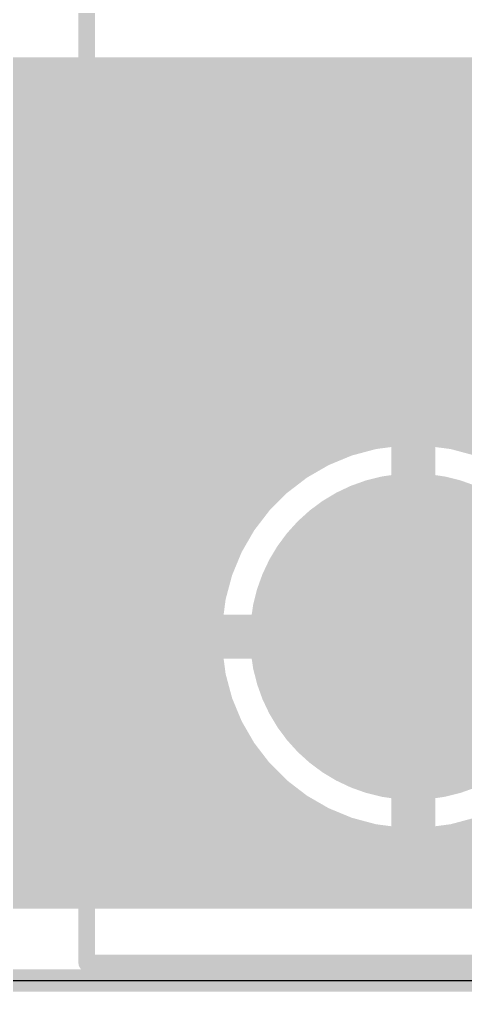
# Model space of a CAD drawing. Extents: x -0.01 to 5.59, y -0.05 to 1.65.
# Drawn here: x 3.5095 to 3.6709, y -0.004 to 0.3477 of the extents above; entities that cross this region are included whole.
import ezdxf

# ---------------------------------------------------------------- set-up
doc = ezdxf.new("R2010")
doc.units = 0
for name, color, linetype in [('1', 22, 'CONTINUOUS'), ('16', 175, 'CONTINUOUS'), ('17', 82, 'CONTINUOUS'), ('20', 30, 'CONTINUOUS'), ('21', 253, 'CONTINUOUS')]:
    doc.layers.add(name, color=color, linetype=linetype)

# ---------------------------------------------------------------- blocks, each defined once
blk = doc.blocks.new('ROUNDP')
at = {"const_width": 0.5}
blk.add_lwpolyline([(0, -0.25, 1), (0, 0.25, 1), (0, -0.25)], format="xyb", dxfattribs=at)

msp = doc.modelspace()

# ---------------------------------------------------------------- linework, layer by layer
at = {"layer": '1', "const_width": 0.008}
for points in [[(3.481557, 0.33), (4.1, 0.33)], [(3.48346, 0.328), (4.1, 0.328)], [(3.488662, 0.32), (4.1, 0.32)], [(3.491868, 0.312), (4.1, 0.312)], [(3.493436, 0.304), (4.1, 0.304)], [(3.454, 0.296), (4.1, 0.296)], [(3.491868, 0.288), (4.1, 0.288)], [(3.488661, 0.28), (4.1, 0.28)], [(3.48346, 0.272), (4.1, 0.272)], [(3.474504, 0.264), (4.1, 0.264)], [(3.3, 0.256), (4.1, 0.256)], [(3.3, 0.248), (4.1, 0.248)], [(3.467373, 0.24), (4.1, 0.24)], [(3.479557, 0.232), (4.1, 0.232)], [(3.486366, 0.224), (4.1, 0.224)], [(3.490569, 0.216), (4.1, 0.216)], [(3.492803, 0.208), (4.1, 0.208)], [(3.454, 0.2), (4.1, 0.2)], [(3.64718, 0.197464), (3.637686, 0.196214)], [(3.647969, 0.197464), (3.64718, 0.197464)], [(3.647969, 0.12841), (3.647969, 0.197464)], [(3.655968, 0.197464), (3.655968, 0.12841)], [(3.656757, 0.197464), (3.655968, 0.197464)], [(3.666251, 0.196214), (3.656757, 0.197464)], [(3.628435, 0.193736), (3.619588, 0.190071)], [(3.637686, 0.196214), (3.628435, 0.193736)], [(3.675502, 0.193736), (3.666251, 0.196214)], [(3.492803, 0.192), (3.624244, 0.192)], [(3.619588, 0.190071), (3.611294, 0.185283)], [(3.647969, 0.192), (3.655968, 0.192)], [(3.490569, 0.184), (3.609622, 0.184)], [(3.611294, 0.185283), (3.603696, 0.179453)], [(3.647969, 0.184), (3.655968, 0.184)], [(3.603696, 0.179453), (3.596925, 0.172681)], [(3.486366, 0.176), (3.600243, 0.176)], [(3.647969, 0.176), (3.655968, 0.176)], [(3.596925, 0.172681), (3.591095, 0.165084)], [(3.479557, 0.168), (3.593333, 0.168)], [(3.591095, 0.165084), (3.586307, 0.15679)], [(3.647969, 0.168), (3.655968, 0.168)], [(3.467373, 0.16), (3.58816, 0.16)], [(3.647969, 0.16), (3.655968, 0.16)], [(3.586307, 0.15679), (3.582642, 0.147943)], [(3.3, 0.152), (3.584323, 0.152)], [(3.647969, 0.152), (3.655968, 0.152)], [(3.582642, 0.147943), (3.580163, 0.138692)], [(3.3, 0.144), (3.581586, 0.144)], [(3.647969, 0.144), (3.655968, 0.144)], [(3.580163, 0.138692), (3.578913, 0.129198)], [(3.3, 0.136), (3.579809, 0.136)], [(3.647969, 0.136), (3.655968, 0.136)], [(3.3, 0.128), (3.647968, 0.128)], [(3.578913, 0.129198), (3.578913, 0.128409)], [(3.578913, 0.128409), (3.647968, 0.128409)], [(3.647968, 0.128409), (3.647968, 0.120409)], [(3.655968, 0.12841), (3.647969, 0.12841)], [(3.655969, 0.120409), (3.655969, 0.128409)], [(3.655969, 0.128409), (3.725023, 0.128409)], [(3.655969, 0.128), (4.1, 0.128)], [(3.3, 0.12), (3.578913, 0.12)], [(3.647968, 0.120409), (3.578913, 0.120409)], [(3.578913, 0.120409), (3.578913, 0.119621)], [(3.578913, 0.119621), (3.580163, 0.110126)], [(3.647969, 0.051354), (3.647969, 0.120409)], [(3.647969, 0.120409), (3.655968, 0.120409)], [(3.647969, 0.12), (3.655968, 0.12)], [(3.655968, 0.120409), (3.655968, 0.051354)], [(3.725023, 0.120409), (3.655969, 0.120409)], [(3.3, 0.112), (3.579917, 0.112)], [(3.580163, 0.110126), (3.582642, 0.100876)], [(3.647969, 0.112), (3.655968, 0.112)], [(3.3, 0.104), (3.581805, 0.104)], [(3.647969, 0.104), (3.655968, 0.104)], [(3.582642, 0.100876), (3.586307, 0.092029)], [(3.3, 0.096), (3.584662, 0.096)], [(3.647969, 0.096), (3.655968, 0.096)], [(3.586307, 0.092029), (3.591095, 0.083735)], [(3.3, 0.088), (3.588633, 0.088)], [(3.647969, 0.088), (3.655968, 0.088)], [(3.591095, 0.083735), (3.596925, 0.076137)], [(3.3, 0.08), (3.593961, 0.08)], [(3.647969, 0.08), (3.655968, 0.08)], [(3.596925, 0.076137), (3.603696, 0.069366)], [(3.3, 0.072), (3.601062, 0.072)], [(3.647969, 0.072), (3.655968, 0.072)], [(3.603696, 0.069366), (3.611294, 0.063536)], [(3.3, 0.064), (3.610689, 0.064)], [(3.611294, 0.063536), (3.619588, 0.058748)], [(3.647969, 0.064), (3.655968, 0.064)], [(3.3, 0.056), (3.626221, 0.056)], [(3.619588, 0.058748), (3.628435, 0.055083)], [(3.647969, 0.056), (3.655968, 0.056)], [(3.628435, 0.055083), (3.637686, 0.052604)], [(3.637686, 0.052604), (3.64718, 0.051354)], [(3.656757, 0.051354), (3.666251, 0.052604)], [(3.666251, 0.052604), (3.675502, 0.055083)], [(3.64718, 0.051354), (3.647969, 0.051354)], [(3.655968, 0.051354), (3.656757, 0.051354)], [(3.3, 0.048), (4.1, 0.048)], [(3.3, 0.04), (4.1, 0.04)], [(3.3, 0.032), (4.1, 0.032)], [(4.1, 0.03), (3.3, 0.03)], [(0, 0), (5.5, 0)]]:
    msp.add_lwpolyline(points, dxfattribs=at)
at = {"layer": '1', "const_width": 0.004}
for points in [[(3.64718, 0.199464, 1), (3.64718, 0.195464)], [(3.649969, 0.197464, 1), (3.645969, 0.197464)], [(3.647441, 0.195482, 1), (3.646919, 0.199447)], [(3.647969, 0.195464, 1), (3.647969, 0.199464)], [(3.657968, 0.197464, 1), (3.653968, 0.197464)], [(3.655968, 0.199464, 1), (3.655968, 0.195464)], [(3.657018, 0.199447, 1), (3.656496, 0.195482)], [(3.656757, 0.195464, 1), (3.656757, 0.199464)], [(3.627918, 0.195668, 1), (3.628953, 0.191804)], [(3.629201, 0.191888, 1), (3.62767, 0.195584)], [(3.637424, 0.198197, 1), (3.637947, 0.194232)], [(3.638203, 0.194283, 1), (3.637168, 0.198146)], [(3.666769, 0.198146, 1), (3.665734, 0.194283)], [(3.66599, 0.194232, 1), (3.666512, 0.198197)], [(3.618822, 0.191919, 1), (3.620353, 0.188223)], [(3.620588, 0.188339, 1), (3.618588, 0.191803)], [(3.624244, 0.19, 1), (3.624244, 0.194)], [(3.647969, 0.194, 1), (3.647969, 0.19)], [(3.655968, 0.19, 1), (3.655968, 0.194)], [(3.610294, 0.187015, 1), (3.612294, 0.183551)], [(3.609622, 0.182, 1), (3.609622, 0.186)], [(3.612512, 0.183696, 1), (3.610077, 0.18687)], [(3.647969, 0.186, 1), (3.647969, 0.182)], [(3.655968, 0.182, 1), (3.655968, 0.186)], [(3.602479, 0.18104, 1), (3.604914, 0.177866)], [(3.605111, 0.178039, 1), (3.602282, 0.180867)], [(3.600243, 0.174, 1), (3.600243, 0.178)], [(3.647969, 0.178, 1), (3.647969, 0.174)], [(3.655968, 0.174, 1), (3.655968, 0.178)], [(3.595511, 0.174096, 1), (3.598339, 0.171267)], [(3.598512, 0.171464, 1), (3.595338, 0.173899)], [(3.592827, 0.164084, 1), (3.589363, 0.166084)], [(3.593333, 0.166, 1), (3.593333, 0.17)], [(3.647969, 0.17, 1), (3.647969, 0.166)], [(3.655968, 0.166, 1), (3.655968, 0.17)], [(3.589508, 0.166301, 1), (3.592682, 0.163866)], [(3.58816, 0.158, 1), (3.58816, 0.162)], [(3.647969, 0.162, 1), (3.647969, 0.158)], [(3.655968, 0.158, 1), (3.655968, 0.162)], [(3.584575, 0.15779, 1), (3.588039, 0.15579)], [(3.588154, 0.156025, 1), (3.584459, 0.157556)], [(3.584323, 0.15, 1), (3.584323, 0.154)], [(3.647969, 0.154, 1), (3.647969, 0.15)], [(3.655968, 0.15, 1), (3.655968, 0.154)], [(3.584574, 0.147425, 1), (3.58071, 0.14846)], [(3.580794, 0.148708, 1), (3.58449, 0.147177)], [(3.581586, 0.142, 1), (3.581586, 0.146)], [(3.647969, 0.146, 1), (3.647969, 0.142)], [(3.655968, 0.142, 1), (3.655968, 0.146)], [(3.578232, 0.13921, 1), (3.582095, 0.138175)], [(3.582146, 0.138431, 1), (3.57818, 0.138953)], [(3.579809, 0.134, 1), (3.579809, 0.138)], [(3.647969, 0.138, 1), (3.647969, 0.134)], [(3.655968, 0.134, 1), (3.655968, 0.138)], [(3.580913, 0.129198, 1), (3.576913, 0.129198)], [(3.578913, 0.130409, 1), (3.578913, 0.126409)], [(3.57693, 0.129459, 1), (3.580896, 0.128937)], [(3.576913, 0.128409, 1), (3.580913, 0.128409)], [(3.649968, 0.128409, 1), (3.645968, 0.128409)], [(3.647969, 0.13041, 1), (3.647969, 0.12641)], [(3.645969, 0.12841, 1), (3.649969, 0.12841)], [(3.647968, 0.126409, 1), (3.647968, 0.130409)], [(3.647968, 0.126, 1), (3.647968, 0.13)], [(3.653968, 0.12841, 1), (3.657968, 0.12841)], [(3.657969, 0.128409, 1), (3.653969, 0.128409)], [(3.655969, 0.130409, 1), (3.655969, 0.126409)], [(3.655969, 0.13, 1), (3.655969, 0.126)], [(3.655968, 0.12641, 1), (3.655968, 0.13041)], [(3.580913, 0.12041, 1), (3.576913, 0.120409)], [(3.578913, 0.122409, 1), (3.578913, 0.118409)], [(3.580896, 0.119882, 1), (3.57693, 0.11936)], [(3.578913, 0.118, 1), (3.578913, 0.122)], [(3.649969, 0.120409, 1), (3.645969, 0.120409)], [(3.647969, 0.122409, 1), (3.647969, 0.118409)], [(3.647969, 0.122, 1), (3.647969, 0.118)], [(3.647968, 0.118409, 1), (3.647968, 0.122409)], [(3.657968, 0.120409, 1), (3.653968, 0.120409)], [(3.655969, 0.122409, 1), (3.655969, 0.118409)], [(3.655968, 0.118409, 1), (3.655968, 0.122409)], [(3.655968, 0.118, 1), (3.655968, 0.122)], [(3.576913, 0.119621, 1), (3.580913, 0.119621)], [(3.645968, 0.120409, 1), (3.649968, 0.120409)], [(3.653969, 0.120409, 1), (3.657969, 0.120409)], [(3.582095, 0.110644, 1), (3.578232, 0.109609)], [(3.579917, 0.11, 1), (3.579917, 0.114)], [(3.647969, 0.114, 1), (3.647969, 0.11)], [(3.655968, 0.11, 1), (3.655968, 0.114)], [(3.57818, 0.109865, 1), (3.582146, 0.110388)], [(3.581805, 0.102, 1), (3.581805, 0.106)], [(3.647969, 0.106, 1), (3.647969, 0.102)], [(3.655968, 0.102, 1), (3.655968, 0.106)], [(3.58449, 0.101642, 1), (3.580794, 0.100111)], [(3.58071, 0.100359, 1), (3.584574, 0.101394)], [(3.584662, 0.094, 1), (3.584662, 0.098)], [(3.647969, 0.098, 1), (3.647969, 0.094)], [(3.655968, 0.094, 1), (3.655968, 0.098)], [(3.588039, 0.093029, 1), (3.584575, 0.091029)], [(3.584459, 0.091263, 1), (3.588154, 0.092794)], [(3.588633, 0.086, 1), (3.588633, 0.09)], [(3.647969, 0.09, 1), (3.647969, 0.086)], [(3.655968, 0.086, 1), (3.655968, 0.09)], [(3.592682, 0.084953, 1), (3.589508, 0.082518)], [(3.589363, 0.082735, 1), (3.592827, 0.084735)], [(3.593961, 0.078, 1), (3.593961, 0.082)], [(3.647969, 0.082, 1), (3.647969, 0.078)], [(3.655968, 0.078, 1), (3.655968, 0.082)], [(3.598339, 0.077552, 1), (3.595511, 0.074723)], [(3.595338, 0.07492, 1), (3.598512, 0.077355)], [(3.601062, 0.07, 1), (3.601062, 0.074)], [(3.647969, 0.074, 1), (3.647969, 0.07)], [(3.655968, 0.07, 1), (3.655968, 0.074)], [(3.604914, 0.070952, 1), (3.602479, 0.067779)], [(3.602282, 0.067952, 1), (3.605111, 0.07078)], [(3.612294, 0.065268, 1), (3.610294, 0.061804)], [(3.610077, 0.061949, 1), (3.612512, 0.065123)], [(3.610689, 0.062, 1), (3.610689, 0.066)], [(3.647969, 0.066, 1), (3.647969, 0.062)], [(3.655968, 0.062, 1), (3.655968, 0.066)], [(3.620353, 0.060595, 1), (3.618822, 0.0569)], [(3.618588, 0.057016, 1), (3.620588, 0.06048)], [(3.626221, 0.054, 1), (3.626221, 0.058)], [(3.647969, 0.058, 1), (3.647969, 0.054)], [(3.655968, 0.054, 1), (3.655968, 0.058)], [(3.628953, 0.057015, 1), (3.627918, 0.053151)], [(3.62767, 0.053235, 1), (3.629201, 0.056931)], [(3.637947, 0.054587, 1), (3.637424, 0.050621)], [(3.637168, 0.050672, 1), (3.638203, 0.054536)], [(3.665734, 0.054536, 1), (3.666769, 0.050672)], [(3.666512, 0.050621, 1), (3.66599, 0.054587)], [(3.64718, 0.053354, 1), (3.64718, 0.049354)], [(3.645969, 0.051354, 1), (3.649969, 0.051354)], [(3.646919, 0.049371, 1), (3.647441, 0.053337)], [(3.647969, 0.049354, 1), (3.647969, 0.053354)], [(3.655968, 0.053354, 1), (3.655968, 0.049354)], [(3.653968, 0.051354, 1), (3.657968, 0.051354)], [(3.656496, 0.053337, 1), (3.657018, 0.049371)], [(3.656757, 0.049354, 1), (3.656757, 0.053354)]]:
    msp.add_lwpolyline(points, format="xyb", dxfattribs=at)
at = {"layer": '16', "const_width": 0.008}
msp.add_lwpolyline([(0, 0), (5.5, 0)], dxfattribs=at)
at = {"layer": '20'}
msp.add_line((0, 0), (5.499213, 0), dxfattribs=at)
at = {"layer": '21', "const_width": 0.006}
for points in [[(3.533858, 0.006299), (3.533858, 0.793701)], [(5.226772, 0.006299), (3.533858, 0.006299)]]:
    msp.add_lwpolyline(points, dxfattribs=at)
at = {"layer": '21', "const_width": 0.003}
for points in [[(3.533858, 0.007799, 1), (3.533858, 0.004799)], [(3.532358, 0.006299, 1), (3.535358, 0.006299)]]:
    msp.add_lwpolyline(points, format="xyb", dxfattribs=at)

# ---------------------------------------------------------------- block references
at = {"layer": '17', "xscale": 0.11811, "yscale": 0.11811, "rotation": 180}
msp.add_blockref('ROUNDP', (3.651969, 0.124409), dxfattribs=at)
msp.add_blockref('ROUNDP', (3.651969, 0.124409), dxfattribs=at)

doc.saveas('drawing.dxf')
